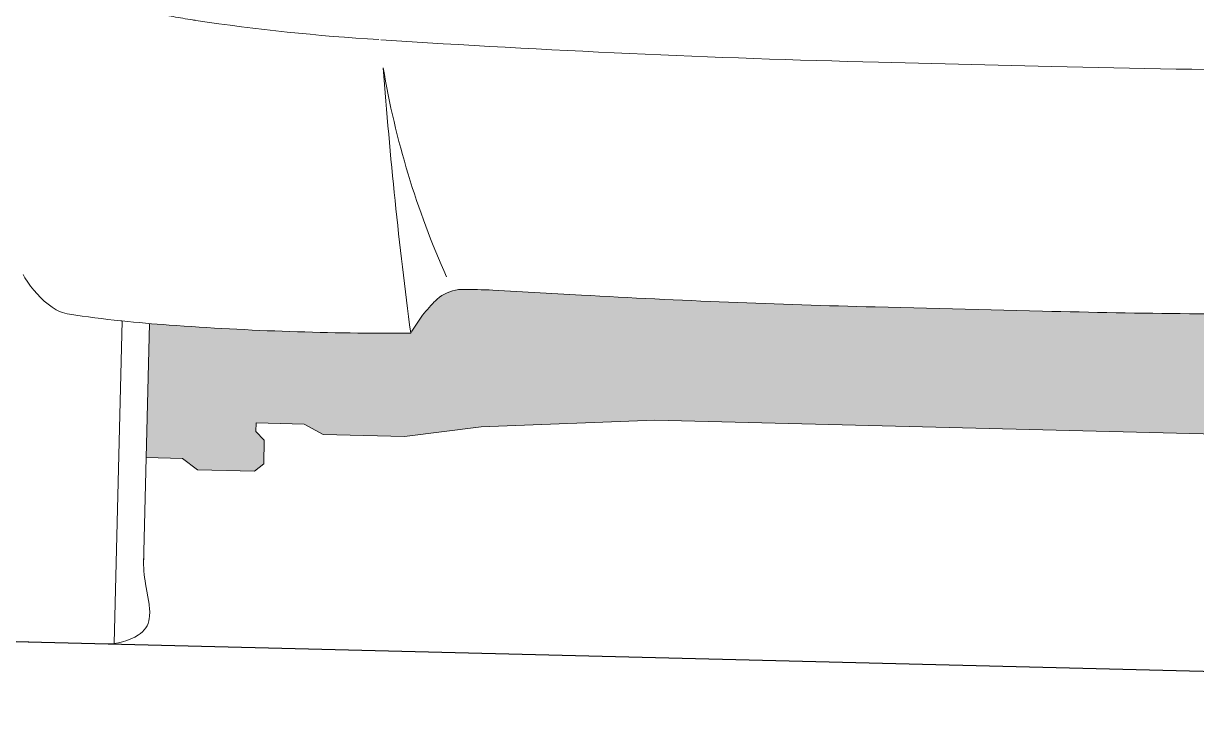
# Model space of a CAD drawing. Header units: millimetres. Extents: x 366 to 1555, y 702 to 1543.
# Drawn here: x 568.84 to 587.31, y 1325.49 to 1336.47 of the extents above; entities that cross this region are included whole.
import ezdxf

# ---------------------------------------------------------------- set-up
doc = ezdxf.new("R2010")
doc.units = ezdxf.units.MM
doc.layers.add('1_CARTIGLIO', color=7, linetype='Continuous', lineweight=9)
doc.layers.add('6_SEDE STRADALE', color=7, linetype='Continuous', lineweight=30)

msp = doc.modelspace()

# ---------------------------------------------------------------- hatches: boundary and pattern name
at = {"layer": '1_CARTIGLIO', "ltscale": 100}
h = msp.add_hatch(dxfattribs=at)
h.set_pattern_fill('DOTS', color=256, scale=0.1582787915469249, angle=1.432146888811479, style=0)
h.set_pattern_definition([(1.432146888811479, (-38617.99453820349, -32265.3496244408), (0.1193145961215538, 0.2543290665538346), [0, -0.2512675815807432])])
edge = h.paths.add_edge_path()
edge.add_line((596.2305074788947, 1328.998446652828), (596.2833148608661, 1331.110667115291))
edge.add_arc((595.3857104442486, 1356.742435826414), 25.64748059652377, 271.31513843565483, 272.0056336167148, ccw=False)
edge.add_arc((594.8645577951302, 1379.443166234001), 48.35419240430886, 266.8053720411984, 271.3151384356548, ccw=False)
edge.add_arc((589.4016855537102, 1329.714032489574), 3.125003639289147, 27.64722793549187, 33.12648932179881)
edge.add_arc((590.3004585736835, 1330.300527537957), 2.051798447721854, 33.12648932180404, 42.02017322868549)
edge.add_line((591.8247584877299, 1331.673985452163), (591.8128117407578, 1331.687244267879))
edge.add_arc((591.3395876684717, 1331.260849605447), 0.6369877791236189, 42.02017322867858, 75.41769043692847)
edge.add_arc((591.3708168272769, 1331.380892125254), 0.5129496119304818, 75.41769043692823, 86.75337442567412)
edge.add_arc((590.9558579201894, 1324.065622255795), 7.839979307352505, 86.75337442567523, 90.32685689161438)
edge.add_line((590.911133205931, 1331.905473991616), (589.5132362322729, 1331.897499281782))
edge.add_arc((588.6532347400262, 1482.648248659894), 150.7532024224667, 268.5678531111704, 270.3268568916142, ccw=False)
edge.add_line((584.8854485176907, 1331.942137875982), (582.253216804831, 1332.007945999686))
edge.add_arc((586.021003027161, 1482.714056783603), 150.7532024224685, 266.8088493307266, 268.5678531111704, ccw=False)
edge.add_line((577.6289800064751, 1332.194616211128), (576.233227936782, 1332.272434620869))
edge.add_arc((575.7967974943658, 1324.444612190037), 7.839979307352534, 86.80884933072642, 90.38233179666557)
edge.add_arc((575.7479049640442, 1331.771478756183), 0.5129496119304584, 90.38233179666673, 101.7180157854126)
edge.add_arc((575.7730965188002, 1331.650025668579), 0.636987779123629, 101.7180157854112, 135.1155329936612)
edge.add_line((575.321770819317, 1332.099534894001), (575.3091764473611, 1332.086889627991))
edge.add_arc((576.7629396119937, 1330.638977499699), 2.051798447721868, 135.1155329936545, 144.009216900536)
edge.add_arc((577.6312823152748, 1330.00830299342), 3.125003639289124, 144.0092169005427, 149.4884782868497)
edge.add_arc((574.6602264115263, 1379.948292409859), 48.3541924043091, 265.820567786686, 270.33033418114235, ccw=False)
edge.add_arc((573.0053571483204, 1357.301964476979), 25.64748059652379, 265.13007260562586, 265.82056778668584, ccw=False)
edge.add_line((570.8280408630435, 1331.747071506298), (570.7752334810721, 1329.634851043835))
edge.add_line((570.7752334810702, 1329.634851043835), (571.3460890128754, 1329.620579150038))
edge.add_line((571.3460890128681, 1329.620579150038), (571.5814797826351, 1329.442594315097))
edge.add_line((571.5814797826079, 1329.442594315097), (572.478678715579, 1329.420163547289))
edge.add_line((572.4786787155954, 1329.420163547289), (572.6248858339914, 1329.535601014064))
edge.add_line((572.6248858339877, 1329.535601014064), (572.6342562997015, 1329.910406366826))
edge.add_line((572.634256299707, 1329.910406366826), (572.5031719841718, 1330.047473983856))
edge.add_line((572.5031719841554, 1330.04747398386), (572.5065466225824, 1330.182454739903))
edge.add_line((572.5065466225842, 1330.182454739907), (573.2606432637876, 1330.163601656114))
edge.add_line((573.2606432637895, 1330.16360165611), (573.5617426931876, 1329.997407995139))
edge.add_line((573.5617426931913, 1329.997407995139), (574.8399635659189, 1329.965451341437))
edge.add_line((574.8399635659207, 1329.965451341437), (576.0466224105694, 1330.120501276079))
edge.add_line((576.0466224105821, 1330.120501276088), (578.7837123343579, 1330.226874892897))
edge.add_line((578.7837123343543, 1330.226874892888), (588.2616174295454, 1329.989918872667))
edge.add_line((588.2616174295454, 1329.989918872667), (590.9899723390772, 1329.746904295285))
edge.add_line((590.9899723390754, 1329.74690429529), (592.1873757670255, 1329.531750674997))
edge.add_line((592.187375767031, 1329.531750674988), (593.4655966397586, 1329.499794021286))
edge.add_line((593.465596639775, 1329.499794021286), (593.7746246898714, 1329.650733954992))
edge.add_line((593.7746246898805, 1329.650733954992), (594.528721331084, 1329.631880871199))
edge.add_line((594.5287213310712, 1329.631880871194), (594.5253466926442, 1329.496900115151))
edge.add_line((594.5253466926279, 1329.496900115151), (594.387576799274, 1329.366554091417))
edge.add_line((594.3875767992777, 1329.366554091417), (594.3782063335639, 1328.991748738655))
edge.add_line((594.3782063335584, 1328.99174873865), (594.5184623220484, 1328.869149440535))
edge.add_line((594.5184623220466, 1328.869149440535), (595.4156612550178, 1328.846718672727))
edge.add_line((595.415661255005, 1328.846718672731), (595.6596519470932, 1329.012718546629))
edge.add_line((595.6596519470968, 1329.012718546624), (596.2305074789019, 1328.998446652828))

# ---------------------------------------------------------------- linework, layer by layer
for p, q in [((570.3955414425491, 1331.78761316383), (570.2685790043233, 1326.709295512397)), ((570.8280408630435, 1331.747071506298), (570.732850884151, 1327.939607213717))]:
    msp.add_line(p, q, dxfattribs=at)
for points in [[(572.0515297637667, 1338.940651833078), (571.5908455145891, 1338.909434706321, 0.04294207895513868), (570.0712482094586, 1338.674341814181, 0.01947857666921425), (569.6871074086721, 1338.56459789056), (569.6544892532893, 1338.55388889263, 0.05481387566928286), (569.0476005395521, 1338.277944662696, 0.04608407863380648), (568.8949364082564, 1338.16701667649), (568.8699522081934, 1338.14508311039, 0.08380563584447502), (568.7259653231649, 1337.968154464921, 0.2488329069366249), (568.7151483938851, 1337.583677983358, 0.1041828937382043), (568.8882298675362, 1337.363972224017), (568.9007918419429, 1337.353478527344, 0.05135105964090127), (569.1621665066396, 1337.177214936297, 0.0384346898220721), (569.6558110353271, 1336.960384063155), (569.6952363598011, 1336.9465689229, 0.01286422192166982), (569.9464550930479, 1336.865732099064, 0.004895659014851), (570.0237755794569, 1336.843849662574), (570.1130733676309, 1336.819519321117, 0.02223571124376059), (571.0641772378494, 1336.605293609301), (571.1999615210716, 1336.580994711727, 0.006033375797434897), (571.5052283432797, 1336.530160027229, 0.0007470264910422127), (571.5582604129941, 1336.52206631191, 0.02265154987898711), (574.438481715295, 1336.219513436709)], [(567.3834342273967, 1336.219863968878), (567.1812868556499, 1328.134255496671, -0.04890305077206903), (567.1322715422921, 1327.736867696595), (567.061508685254, 1327.421094948423, 0.07635459891789886), (567.046225064687, 1327.196810408569, 0.2255401593469955), (567.2025607761225, 1326.928780062432, 0.1445217185528973), (567.7143500796865, 1326.76368138682), (570.1346101370345, 1326.703172742205, 0.1445217185528973), (570.6540101277988, 1326.842490772329, 0.2255401593469955), (570.8235441482157, 1327.102374086604, 0.07635459891789886), (570.8194872405347, 1327.327142156797), (570.7645921219719, 1327.646056465629, -0.04890305077206903), (570.7354957256666, 1328.045397127608)], [(574.4712052124432, 1336.216121112526, 0.01000425070511455), (582.3024518995862, 1335.863449381496), (585.0289365080298, 1335.795284851934, 0.01000425070511988), (592.8680227544301, 1335.756184383291)], [(574.9390070511781, 1331.59490365139, -0.01392451756993205), (574.5059077564129, 1335.775924970186, 0.06343598804210178), (575.5034834194576, 1332.48171265605)], [(589.5132362322674, 1331.897499281778, -0.007675252590719669), (584.8854485176907, 1331.942137875982), (582.2532168048256, 1332.00794599969, -0.007675252590719003), (577.6289800064751, 1332.194616211128), (576.2332279367747, 1332.272434620869, 0.01559352241013543), (575.7444821030131, 1332.284416947774, 0.04950162590852903), (575.6437273666725, 1332.273737984652, 0.1467645070967093), (575.321770819317, 1332.099534894001), (575.3091764473702, 1332.086889627982, 0.03882550785903165), (575.1028058140128, 1331.844727325684, 0.02391234407346255), (574.9390070511781, 1331.59490365139, -0.01968010817513967), (571.1361641239546, 1331.72268813095, -0.007296139253697351), (570.3905594313455, 1331.788123256025), (570.3736803988631, 1331.789853111405, -0.01303285494301147), (569.5660481891737, 1331.893956897489, -0.1150989101255924), (569.2958650037963, 1332.002952777708, -0.1076854247945703), (568.867356361754, 1332.468853276006), (568.8376484555829, 1332.519664567063, -0.01408685397679703)]]:
    msp.add_lwpolyline(points, format="xyb", dxfattribs=at)
msp.add_lwpolyline([(570.7752334810702, 1329.634851043835), (571.3460890128681, 1329.620579150038), (571.5814797826079, 1329.442594315097), (572.4786787155954, 1329.420163547289), (572.6248858339877, 1329.535601014064), (572.634256299707, 1329.910406366826), (572.5031719841554, 1330.04747398386), (572.5065466225842, 1330.182454739907), (573.2606432637895, 1330.16360165611), (573.5617426931913, 1329.997407995139), (574.8399635659207, 1329.965451341437), (576.0466224105821, 1330.120501276088), (578.7837123343543, 1330.226874892888), (588.2616174295454, 1329.989918872667)], dxfattribs=at)
at = {"layer": '6_SEDE STRADALE', "ltscale": 100}
msp.add_lwpolyline([(548.5226698248207, 1327.243459518244), (618.5226599390935, 1325.493459518244)], dxfattribs=at)

doc.saveas('drawing.dxf')
